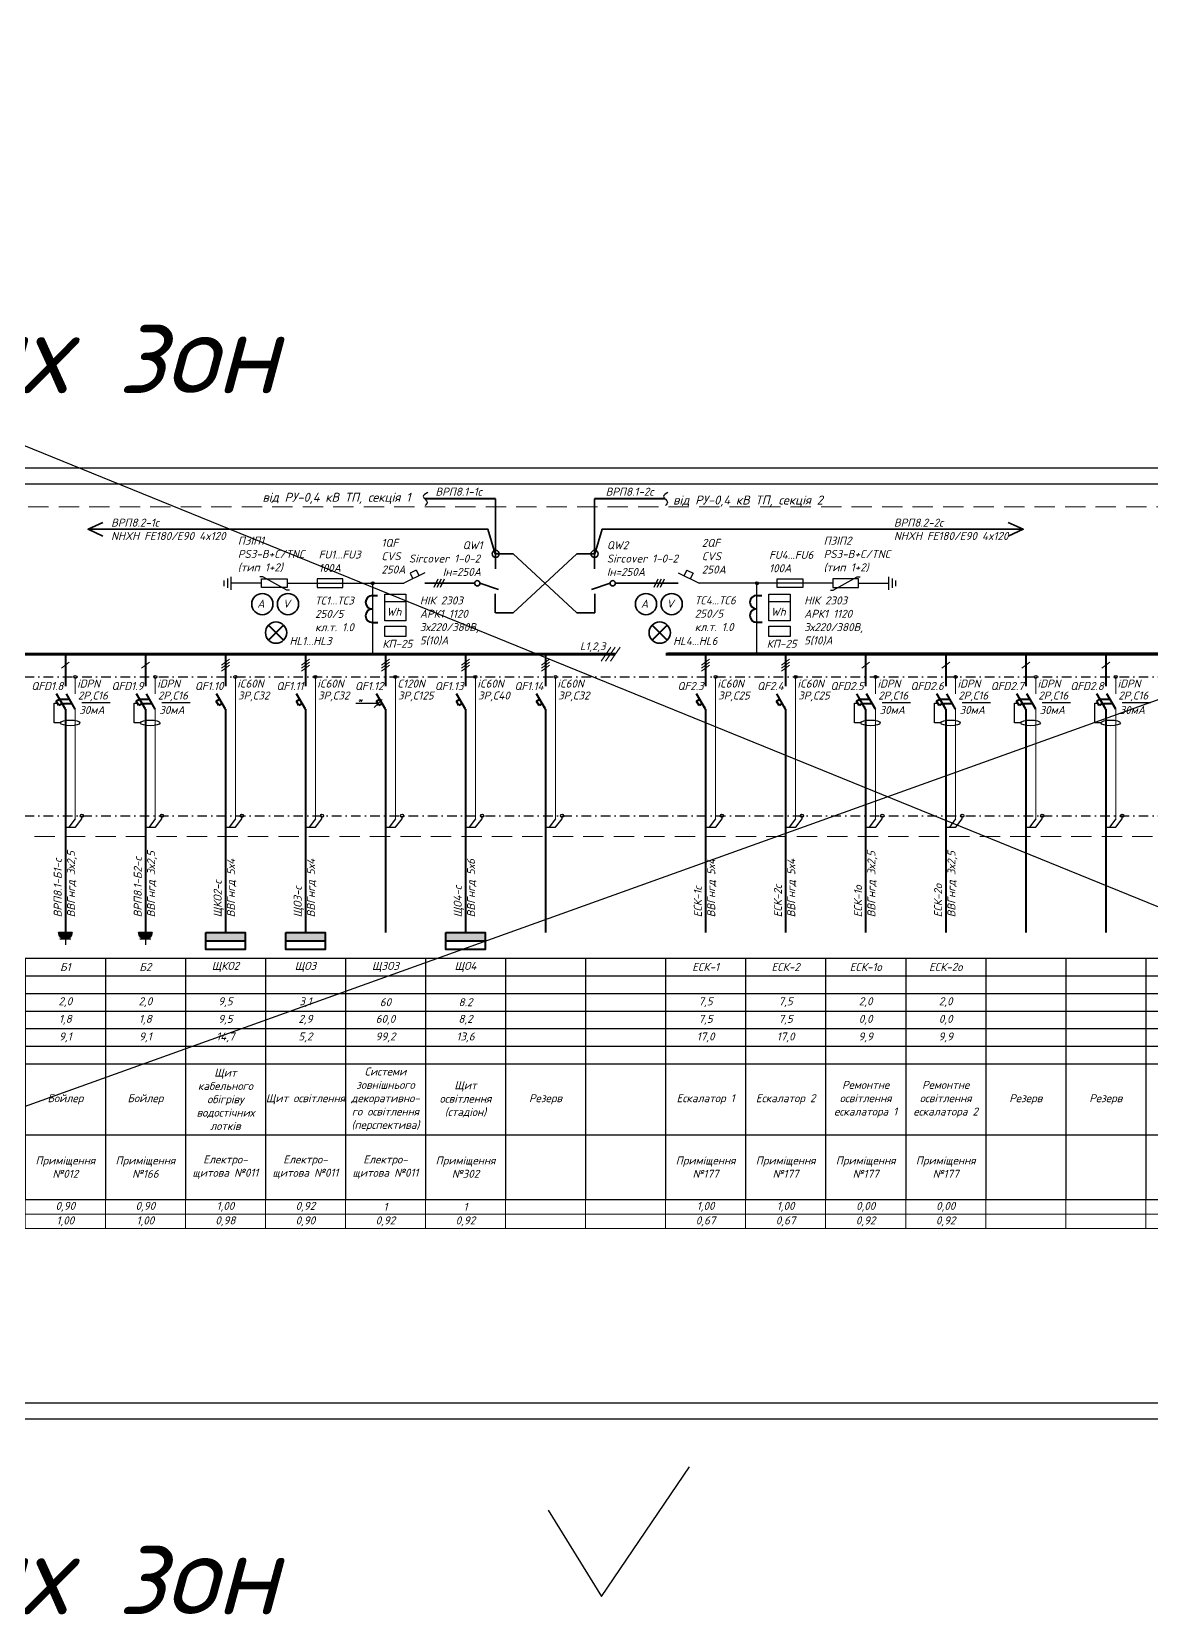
# Model space of a CAD drawing. Header units: millimetres. Extents: x -122434 to 1506205, y -201405 to 386015.
# Drawn here: x 856230 to 891206, y 186643 to 236083 of the extents above; entities that cross this region are included whole.
import ezdxf
from ezdxf.enums import TextEntityAlignment as Align

# ---------------------------------------------------------------- set-up
doc = ezdxf.new("R2010")
doc.units = ezdxf.units.MM
doc.linetypes.add('DASHDOTX2', pattern=[2, 1, -0.5, 0, -0.5])
doc.linetypes.add('DASHED', pattern=[9.525, 6.35, -3.175])
doc.layers.get('Defpoints').update_dxf_attribs({"color": 4})
doc.layers.add('Cхема', color=7, linetype='Continuous')
doc.layers.add('Маркування електро ліній', color=7, linetype='Continuous', lineweight=18)
doc.layers.add('Рамка внешняя', color=4, linetype='Continuous', lineweight=30, plot=False)
doc.styles.add('GOST 2.304', font='isocpeui.ttf')
doc.styles.add('ICO', font='isocpeui.ttf')
doc.styles.get("Standard").update_dxf_attribs({"font": 'arial.ttf'})
doc.styles.add('ГОСТ 2.304', font='isocpeui.ttf')
doc.dimstyles.new('М150', dxfattribs={"dimscale": 1, "dimtxt": 2.5, "dimasz": 2.5, "dimexe": 0, "dimexo": 2.5, "dimgap": 1, "dimtad": 1, "dimlfac": 150, "dimtxsty": 'Standard', "dimblk": 'OBLIQUE', "dimcen": 2.5, "dimadec": 0, "dimazin": 0, "dimtfac": 1, "dimtmove": 0, "dimatfit": 3, "dimldrblk": 'OBLIQUE', "dimfxl": 1, "dimarcsym": 0})

# ---------------------------------------------------------------- blocks, each defined once
blk = doc.blocks.new('*T167')
at = {"color": 0, "lineweight": -2, "transparency": 16777216}
for p, q in [((0, 0), (4000, 0)), ((0, 0), (0, -7540)), ((4000, 0), (4000, -2750)), ((6500, 0), (6500, -7540)), ((9000, 0), (9000, -7540)), ((11500, 0), (11500, -7540)), ((14000, 0), (14000, -7540)), ((16500, 0), (16500, -7540)), ((19000, 0), (19000, -7540)), ((24000, 0), (24000, -550)), ((26500, 0), (26500, -7540)), ((61500, 0), (61500, -2200)), ((64000, 0), (64000, -7540)), ((66500, 0), (66500, -7540)), ((69000, 0), (69000, -7540)), ((71500, 0), (71500, -7540)), ((74000, 0), (74000, -7540)), ((76500, 0), (76500, -3300)), ((79000, 0), (79000, -7540)), ((0, -550), (21500, -550)), ((21500, -550), (21500, -7540)), ((24000, -550), (81500, -550)), ((29000, -550), (29000, -7540)), ((36500, -550), (36500, -1650)), ((39000, -550), (39000, -1100)), ((41500, -550), (41500, -7540)), ((44000, -550), (44000, -7540)), ((46500, -550), (46500, -1650)), ((51500, -550), (51500, -1650)), ((54000, -550), (54000, -1650)), ((56500, -550), (56500, -1650)), ((59000, -550), (59000, -1650)), ((81500, -550), (81500, -7540)), ((0, -1100), (11500, -1100)), ((14000, -1100), (16500, -1100)), ((19000, -1100), (21500, -1100)), ((24000, -1100), (44000, -1100)), ((24000, -1100), (24000, -2200)), ((46500, -1100), (51500, -1100)), ((49000, -1100), (49000, -1650)), ((54000, -1100), (56500, -1100)), ((59000, -1100), (69000, -1100)), ((79000, -1100), (81500, -1100)), ((0, -1650), (81500, -1650)), ((0, -2200), (29000, -2200)), ((34000, -2200), (39000, -2200)), ((36500, -2200), (36500, -3300)), ((39000, -2200), (39000, -3300)), ((66500, -2200), (81500, -2200)), ((0, -2750), (4000, -2750)), ((34000, -2750), (39000, -2750)), ((61500, -2750), (61500, -7540)), ((79000, -2750), (81500, -2750)), ((0, -3300), (21500, -3300)), ((4000, -3300), (4000, -7540)), ((24000, -3300), (44000, -3300)), ((54000, -3300), (56500, -3300)), ((59000, -3300), (81500, -3300)), ((0, -5515), (21500, -5515)), ((24000, -5515), (44000, -5515)), ((31500, -5515), (31500, -7540)), ((34000, -5515), (34000, -7540)), ((36500, -5515), (36500, -7540)), ((39000, -5515), (39000, -7540)), ((46500, -5515), (46500, -7540)), ((49000, -5515), (49000, -7540)), ((51500, -5515), (51500, -7540)), ((54000, -5515), (81500, -5515)), ((54000, -5515), (54000, -7540)), ((56500, -5515), (56500, -7540)), ((59000, -5515), (59000, -7540)), ((76500, -5515), (76500, -7540)), ((0, -7540), (21500, -7540)), ((24000, -7540), (81500, -7540))]:
    blk.add_line(p, q, dxfattribs=at)
at = {"color": 0, "linetype": 'ByBlock', "lineweight": -2, "transparency": 16777216}
for p, q in [((4000, 0), (81500, 0)), ((21500, 0), (21500, -550)), ((29000, 0), (29000, -550)), ((31500, 0), (31500, -5515)), ((34000, 0), (34000, -5515)), ((36500, 0), (36500, -550)), ((39000, 0), (39000, -550)), ((41500, 0), (41500, -550)), ((44000, 0), (44000, -550)), ((46500, 0), (46500, -550)), ((49000, 0), (49000, -1100)), ((51500, 0), (51500, -550)), ((54000, 0), (54000, -550)), ((56500, 0), (56500, -550)), ((59000, 0), (59000, -550)), ((81500, 0), (81500, -550)), ((21500, -550), (24000, -550)), ((24000, -550), (24000, -1100)), ((11500, -1100), (14000, -1100)), ((16500, -1100), (19000, -1100)), ((21500, -1100), (24000, -1100)), ((39000, -1100), (39000, -2200)), ((44000, -1100), (46500, -1100)), ((51500, -1100), (54000, -1100)), ((56500, -1100), (59000, -1100)), ((69000, -1100), (79000, -1100)), ((36500, -1650), (36500, -2200)), ((46500, -1650), (46500, -5515)), ((49000, -1650), (49000, -5515)), ((51500, -1650), (51500, -5515)), ((54000, -1650), (54000, -5515)), ((56500, -1650), (56500, -5515)), ((59000, -1650), (59000, -5515)), ((24000, -2200), (24000, -7540)), ((29000, -2200), (34000, -2200)), ((39000, -2200), (66500, -2200)), ((61500, -2200), (61500, -2750)), ((4000, -2750), (34000, -2750)), ((4000, -2750), (4000, -3300)), ((39000, -2750), (79000, -2750)), ((21500, -3300), (24000, -3300)), ((36500, -3300), (36500, -5515)), ((39000, -3300), (39000, -5515)), ((44000, -3300), (54000, -3300)), ((56500, -3300), (59000, -3300)), ((76500, -3300), (76500, -5515)), ((21500, -5515), (24000, -5515)), ((44000, -5515), (54000, -5515)), ((21500, -7540), (24000, -7540)), ((21500, -7540), (21500, -8447))]:
    blk.add_line(p, q, dxfattribs=at)
at = {"layer": 'Defpoints', "color": 8, "linetype": 'ByBlock', "lineweight": 0, "transparency": 16777216}
for p, q in [((0, -7540), (0, -8447)), ((4000, -7540), (4000, -8447)), ((6500, -7540), (6500, -8447)), ((9000, -7540), (9000, -8447)), ((11500, -7540), (11500, -8447)), ((14000, -7540), (14000, -8447)), ((16500, -7540), (16500, -8447)), ((19000, -7540), (19000, -8447)), ((24000, -7540), (24000, -8447)), ((26500, -7540), (26500, -8447)), ((29000, -7540), (29000, -8447)), ((31500, -7540), (31500, -8447)), ((34000, -7540), (34000, -8447)), ((36500, -7540), (36500, -8447)), ((39000, -7540), (39000, -8447)), ((41500, -7540), (41500, -8447)), ((44000, -7540), (44000, -8447)), ((46500, -7540), (46500, -8447)), ((49000, -7540), (49000, -8447)), ((51500, -7540), (51500, -8447)), ((54000, -7540), (54000, -8447)), ((56500, -7540), (56500, -8447)), ((59000, -7540), (59000, -8447)), ((61500, -7540), (61500, -8447)), ((64000, -7540), (64000, -8447)), ((66500, -7540), (66500, -8447)), ((69000, -7540), (69000, -8447)), ((71500, -7540), (71500, -8447)), ((74000, -7540), (74000, -8447)), ((76500, -7540), (76500, -8447)), ((79000, -7540), (79000, -8447)), ((81500, -7540), (81500, -8447)), ((0, -7994), (81500, -7994)), ((0, -8447), (81500, -8447))]:
    blk.add_line(p, q, dxfattribs=at)
at = {"color": 0, "transparency": 16777216, "char_height": 250, "attachment_point": 5}
for s, insert, width, style in [('Номер по плану', (2000, -275), 3880, 'ГОСТ 2.304'), ('EK-1', (5250, -275), 2380, 'ГОСТ 2.304'), ('EK-2', (7750, -275), 2380, 'ГОСТ 2.304'), ('EK-3', (10250, -275), 2380, 'ГОСТ 2.304'), ('EK-4', (12750, -275), 2380, 'ГОСТ 2.304'), ('EK-5', (15250, -275), 2380, 'ГОСТ 2.304'), ('EK-6', (17750, -275), 2380, 'ГОСТ 2.304'), ('EK-7', (20250, -275), 2380, 'ГОСТ 2.304'), ('EK-8', (22750, -275), 2380, 'ГОСТ 2.304'), ('Б1', (25250, -275), 2380, 'ГОСТ 2.304'), ('Б2', (27750, -275), 2380, 'ГОСТ 2.304'), ('ЩКО2', (30250, -275), 2380, 'ГОСТ 2.304'), ('ЩО3', (32750, -275), 2380, 'ГОСТ 2.304'), ('ЩЗО3', (35250, -275), 2380, 'ГОСТ 2.304'), ('ЩО4', (37750, -275), 2380, 'ГОСТ 2.304'), ('ЕСК-1', (45250, -275), 2380, 'ГОСТ 2.304'), ('ЕСК-2', (47750, -275), 2380, 'ГОСТ 2.304'), ('ЕСК-1о', (50250, -275), 2380, 'ГОСТ 2.304'), ('ЕСК-2о', (52750, -275), 2380, 'ГОСТ 2.304'), ('Т179.1', (62750, -275), 2380, 'ГОСТ 2.304'), ('Т179.2', (65250, -275), 2380, 'ГОСТ 2.304'), ('Т009 ', (67750, -275), 2380, 'ГОСТ 2.304'), ('В16', (72750, -275), 2380, 'ГОСТ 2.304'), ('В13', (75250, -275), 2380, 'ГОСТ 2.304'), ('Тип', (2000, -825), 3880, 'ГОСТ 2.304'), ('Рвст., кВт', (2000, -1375), 3880, 'ГОСТ 2.304'), ('2,5', (5250, -1375), 2380, 'ГОСТ 2.304'), ('4,0', (7750, -1375), 2380, 'ГОСТ 2.304'), ('4,0', (10250, -1375), 2380, 'ГОСТ 2.304'), ('2,5', (12750, -1375), 2380, 'ГОСТ 2.304'), ('1,5', (15250, -1375), 2380, 'ГОСТ 2.304'), ('2,0', (17750, -1375), 2380, 'ГОСТ 2.304'), ('1,5', (20250, -1375), 2380, 'ГОСТ 2.304'), ('3,0', (22750, -1375), 2380, 'ГОСТ 2.304'), ('2,0', (25250, -1375), 2380, 'ГОСТ 2.304'), ('2,0', (27750, -1375), 2380, 'ГОСТ 2.304'), ('9,5', (30250, -1375), 2380, 'ГОСТ 2.304'), ('3,1', (32750, -1375), 2380, 'ГОСТ 2.304'), ('60', (35250, -1375), 2380, 'GOST 2.304'), ('8.2', (37750, -1375), 2380, 'ГОСТ 2.304'), ('7,5', (45250, -1375), 2380, 'ГОСТ 2.304'), ('7,5', (47750, -1375), 2380, 'ГОСТ 2.304'), ('2,0', (50250, -1375), 2380, 'ГОСТ 2.304'), ('2,0', (52750, -1375), 2380, 'ГОСТ 2.304'), ('12', (62750, -1375), 2380, 'ГОСТ 2.304'), ('15,5', (65250, -1375), 2380, 'ГОСТ 2.304'), ('15,5', (67750, -1375), 2380, 'ГОСТ 2.304'), ('0,02', (72750, -1375), 2380, 'ГОСТ 2.304'), ('0,12', (75250, -1375), 2380, 'ГОСТ 2.304'), ('Рр., кВт', (2000, -1925), 3880, 'ГОСТ 2.304'), ('2,3', (5250, -1925), 2380, 'ГОСТ 2.304'), ('3,6', (7750, -1925), 2380, 'ГОСТ 2.304'), ('3,6', (10250, -1925), 2380, 'ГОСТ 2.304'), ('2,3', (12750, -1925), 2380, 'ГОСТ 2.304'), ('1,4', (15250, -1925), 2380, 'ГОСТ 2.304'), ('1,8', (17750, -1925), 2380, 'ГОСТ 2.304'), ('1,4', (20250, -1925), 2380, 'ГОСТ 2.304'), ('2,4', (22750, -1925), 2380, 'GOST 2.304'), ('1,8', (25250, -1925), 2380, 'ГОСТ 2.304'), ('1,8', (27750, -1925), 2380, 'ГОСТ 2.304'), ('9,5', (30250, -1925), 2380, 'ГОСТ 2.304'), ('2,9', (32750, -1925), 2380, 'ГОСТ 2.304'), ('60,0', (35250, -1925), 2380, 'ГОСТ 2.304'), ('8,2', (37750, -1925), 2380, 'ГОСТ 2.304'), ('7,5', (45250, -1925), 2380, 'ГОСТ 2.304'), ('7,5', (47750, -1925), 2380, 'ГОСТ 2.304'), ('0,0', (50250, -1925), 2380, 'ГОСТ 2.304'), ('0,0', (52750, -1925), 2380, 'ГОСТ 2.304'), ('12,0', (62750, -1925), 2380, 'ГОСТ 2.304'), ('15,5', (65250, -1925), 2380, 'ГОСТ 2.304'), ('15,5', (67750, -1925), 2380, 'ГОСТ 2.304'), ('0,01', (72750, -1925), 2380, 'ГОСТ 2.304'), ('0,1', (75250, -1925), 2380, 'ГОСТ 2.304'), ('Іном.', (2000, -2475), 3880, 'ГОСТ 2.304'), ('11,4', (5250, -2475), 2380, 'ГОСТ 2.304'), ('18,2', (7750, -2475), 2380, 'ГОСТ 2.304'), ('18,2', (10250, -2475), 2380, 'ГОСТ 2.304'), ('11,4', (12750, -2475), 2380, 'ГОСТ 2.304'), ('6,8', (15250, -2475), 2380, 'ГОСТ 2.304'), ('9,1', (17750, -2475), 2380, 'ГОСТ 2.304'), ('6,8', (20250, -2475), 2380, 'ГОСТ 2.304'), ('13,6', (22750, -2475), 2380, 'ГОСТ 2.304'), ('9,1', (25250, -2475), 2380, 'ГОСТ 2.304'), ('9,1', (27750, -2475), 2380, 'ГОСТ 2.304'), ('14,7', (30250, -2475), 2380, 'ГОСТ 2.304'), ('5,2', (32750, -2475), 2380, 'ГОСТ 2.304'), ('99,2', (35250, -2475), 2380, 'ГОСТ 2.304'), ('13,6', (37750, -2475), 2380, 'ГОСТ 2.304'), ('17,0', (45250, -2475), 2380, 'ГОСТ 2.304'), ('17,0', (47750, -2475), 2380, 'ГОСТ 2.304'), ('9,9', (50250, -2475), 2380, 'ГОСТ 2.304'), ('9,9', (52750, -2475), 2380, 'ГОСТ 2.304'), ('19,0', (62750, -2475), 2380, 'ГОСТ 2.304'), ('24,6', (65250, -2475), 2380, 'ГОСТ 2.304'), ('24,6', (67750, -2475), 2380, 'ГОСТ 2.304'), ('0,1', (72750, -2475), 2380, 'ГОСТ 2.304'), ('0,7', (75250, -2475), 2380, 'ГОСТ 2.304'), ('Іп', (2000, -3025), 3880, 'ГОСТ 2.304'), ('Щит кабельного обігріву водостічних лотків', (30250, -4408), 2380, 'ГОСТ 2.304'), ('Системи зовнішнього декоративно- го освітлення (перспектива)', (35250, -4408), 2380, 'ГОСТ 2.304'), ('Конвектори К012, К013, К014', (12750, -4408), 2380, 'ГОСТ 2.304'), ('Щит освітлення (стадіон)', (37750, -4408), 2380, 'ГОСТ 2.304'), ('Ремонтне освітлення ескалатора 1', (50250, -4408), 2380, 'ГОСТ 2.304'), ('Ремонтне освітлення ескалатора 2', (52750, -4408), 2380, 'ГОСТ 2.304'), ('Вимкнення вентиляції при пожежі', (60250, -4408), 2380, 'ГОСТ 2.304'), ('{\\T0.95;\\C7;Найменування обладнання за планом}', (2000, -4408), 3880, 'ГОСТ 2.304'), ('Конвектори К165, К187', (5250, -4408), 2380, 'ГОСТ 2.304'), ('Конвектори К206.1, К206.2', (7750, -4408), 2380, 'ГОСТ 2.304'), ('Конвектори К206.3, К206.4', (10250, -4408), 2380, 'ГОСТ 2.304'), ('Конвектор К011', (15250, -4408), 2380, 'ГОСТ 2.304'), ('Конвектор К204', (17750, -4408), 2380, 'ГОСТ 2.304'), ('Конвектор К205', (20250, -4408), 2380, 'ГОСТ 2.304'), ('{\\C256;Конвектори К204.1 К204.2}', (22750, -4408), 2380, 'ГОСТ 2.304'), ('Бойлер', (25250, -4408), 2380, 'ГОСТ 2.304'), ('Бойлер', (27750, -4408), 2380, 'ГОСТ 2.304'), ('Щит освітлення', (32750, -4408), 2380, 'ГОСТ 2.304'), ('Резерв', (40250, -4408), 2380, 'ГОСТ 2.304'), ('Ескалатор 1', (45250, -4408), 2380, 'ГОСТ 2.304'), ('Ескалатор 2', (47750, -4408), 2380, 'ГОСТ 2.304'), ('Резерв', (55250, -4408), 2380, 'ГОСТ 2.304'), ('Резерв', (57750, -4408), 2380, 'ГОСТ 2.304'), ('Теплова завіса Т179.1', (62750, -4408), 2380, 'ГОСТ 2.304'), ('Теплова завіса Т179.2', (65250, -4408), 2380, 'ГОСТ 2.304'), ('Теплова завіса Т009', (67750, -4408), 2380, 'ГОСТ 2.304'), ('Резерв', (70250, -4408), 2380, 'ГОСТ 2.304'), ('Вентилятор', (72750, -4408), 2380, 'ГОСТ 2.304'), ('Вентилятор', (75250, -4408), 2380, 'ГОСТ 2.304'), ('Резерв', (77750, -4408), 2380, 'ГОСТ 2.304'), ('Резерв', (80250, -4408), 2380, 'ГОСТ 2.304'), ('{\\T0.95;\\C7;Місце встановлення}', (2000, -6528), 3880, 'ГОСТ 2.304'), ('Приміщення №165, №187', (5250, -6528), 2380, 'ГОСТ 2.304'), ('Сходова клітка №206', (7750, -6528), 2380, 'ГОСТ 2.304'), ('Сходова клітка №206', (10250, -6528), 2380, 'ГОСТ 2.304'), ('Приміщення №012, №013, №014', (12750, -6528), 2380, 'ГОСТ 2.304'), ('Приміщення №011', (15250, -6528), 2380, 'ГОСТ 2.304'), ('Сходова клітка №204', (17750, -6528), 2380, 'ГОСТ 2.304'), ('Сходова клітка №205', (20250, -6528), 2380, 'ГОСТ 2.304'), ('Сходова клітка №204, сходова клітка С1', (22750, -6528), 2380, 'ГОСТ 2.304'), ('Приміщення №012', (25250, -6528), 2380, 'ГОСТ 2.304'), ('Приміщення №166', (27750, -6528), 2380, 'ГОСТ 2.304'), ('Електро- щитова №011', (30250, -6528), 2380, 'ГОСТ 2.304'), ('Електро- щитова №011', (32750, -6528), 2380, 'ГОСТ 2.304'), ('Електро- щитова №011', (35250, -6528), 2380, 'ГОСТ 2.304'), ('Приміщення №302', (37750, -6528), 2380, 'ГОСТ 2.304'), ('Приміщення №177', (45250, -6528), 2380, 'ГОСТ 2.304'), ('Приміщення №177', (47750, -6528), 2380, 'ГОСТ 2.304'), ('Приміщення №177', (50250, -6528), 2380, 'ГОСТ 2.304'), ('Приміщення №177', (52750, -6528), 2380, 'ГОСТ 2.304'), ('Приміщення №179', (62750, -6528), 2380, 'ГОСТ 2.304'), ('Приміщення №179', (65250, -6528), 2380, 'ГОСТ 2.304'), ('Приміщення №009', (67750, -6528), 2380, 'ГОСТ 2.304'), ('Електро- щитова №011', (72750, -6528), 2380, 'ГОСТ 2.304'), ('Покрівля', (75250, -6528), 2380, 'ГОСТ 2.304')]:
    blk.add_mtext(s, dxfattribs=dict(at, insert=insert, width=width, style=style))
at = {"color": 7, "true_color": 0xffffff, "transparency": 16777216, "char_height": 250, "attachment_point": 5}
for s, insert, width, style in [('Кп', (2000, -7767), 3880, 'ГОСТ 2.304'), ('0,90', (5250, -7767), 2380, 'ГОСТ 2.304'), ('0,90', (7750, -7767), 2380, 'ГОСТ 2.304'), ('0,90', (10250, -7767), 2380, 'ГОСТ 2.304'), ('0,90', (12750, -7767), 2380, 'ГОСТ 2.304'), ('0,90', (15250, -7767), 2380, 'ГОСТ 2.304'), ('0,90', (17750, -7767), 2380, 'ГОСТ 2.304'), ('0,90', (20250, -7767), 2380, 'ГОСТ 2.304'), ('0,80', (22750, -7767), 2380, 'ГОСТ 2.304'), ('0,90', (25250, -7767), 2380, 'ГОСТ 2.304'), ('0,90', (27750, -7767), 2380, 'ГОСТ 2.304'), ('1,00', (30250, -7767), 2380, 'ГОСТ 2.304'), ('0,92', (32750, -7767), 2380, 'ГОСТ 2.304'), ('1', (35250, -7767), 2380, 'GOST 2.304'), ('1', (37750, -7767), 2380, 'GOST 2.304'), ('1,00', (45250, -7767), 2380, 'ГОСТ 2.304'), ('1,00', (47750, -7767), 2380, 'ГОСТ 2.304'), ('0,00', (50250, -7767), 2380, 'ГОСТ 2.304'), ('0,00', (52750, -7767), 2380, 'ГОСТ 2.304'), ('1,00', (62750, -7767), 2380, 'ГОСТ 2.304'), ('1,00', (65250, -7767), 2380, 'ГОСТ 2.304'), ('1,00', (67750, -7767), 2380, 'ГОСТ 2.304'), ('0,70', (72750, -7767), 2380, 'ГОСТ 2.304'), ('0,70', (75250, -7767), 2380, 'ГОСТ 2.304'), ('0,00', (80250, -7767), 2380, 'ГОСТ 2.304'), ('cos ф', (2000, -8220), 3880, 'ГОСТ 2.304'), ('1,00', (5250, -8220), 2380, 'ГОСТ 2.304'), ('1,00', (7750, -8220), 2380, 'ГОСТ 2.304'), ('1,00', (10250, -8220), 2380, 'ГОСТ 2.304'), ('1,00', (12750, -8220), 2380, 'ГОСТ 2.304'), ('1,00', (15250, -8220), 2380, 'ГОСТ 2.304'), ('1,00', (17750, -8220), 2380, 'ГОСТ 2.304'), ('1,00', (20250, -8220), 2380, 'ГОСТ 2.304'), ('1,00', (22750, -8220), 2380, 'ГОСТ 2.304'), ('1,00', (25250, -8220), 2380, 'ГОСТ 2.304'), ('1,00', (27750, -8220), 2380, 'ГОСТ 2.304'), ('0,98', (30250, -8220), 2380, 'ГОСТ 2.304'), ('0,90', (32750, -8220), 2380, 'ГОСТ 2.304'), ('0,92', (35250, -8220), 2380, 'GOST 2.304'), ('0,92', (37750, -8220), 2380, 'GOST 2.304'), ('0,67', (45250, -8220), 2380, 'ГОСТ 2.304'), ('0,67', (47750, -8220), 2380, 'ГОСТ 2.304'), ('0,92', (50250, -8220), 2380, 'ГОСТ 2.304'), ('0,92', (52750, -8220), 2380, 'ГОСТ 2.304'), ('0,96', (62750, -8220), 2380, 'ГОСТ 2.304'), ('0,96', (65250, -8220), 2380, 'ГОСТ 2.304'), ('0,96', (67750, -8220), 2380, 'ГОСТ 2.304'), ('0,65', (72750, -8220), 2380, 'ГОСТ 2.304'), ('0,75', (75250, -8220), 2380, 'ГОСТ 2.304'), ('0,00', (80250, -8220), 2380, 'ГОСТ 2.304')]:
    blk.add_mtext(s, dxfattribs=dict(at, insert=insert, width=width, style=style))
blk = doc.blocks.new('*U160')
at = {"color": 0, "lineweight": 40}
for p, q in [((0, 0), (0, -1005)), ((-284, -1468), (-180, -1408)), ((-204, -1607), (-284, -1468)), ((0, -1720), (-280, -1240)), ((-100, -1547), (-204, -1607))]:
    blk.add_line(p, q, dxfattribs=at)
at = {"color": 0, "lineweight": 13}
for p, q in [((-124, -348), (124, -163)), ((-124, -441), (124, -256)), ((-124, -533), (124, -348))]:
    blk.add_line(p, q, dxfattribs=at)
at = {"color": 0, "lineweight": 9}
for p, q in [((311, -711), (311, -1240)), ((311, -1240), (311, -1720)), ((311, -2461), (311, -1720)), ((311, -2941), (311, -2461)), ((311, -5151), (311, -2941))]:
    blk.add_line(p, q, dxfattribs=at)
at = {"lineweight": 40}
for p, q in [((0, -1720), (0, -2226)), ((0, -2226), (0, -2941)), ((0, -2941), (0, -4529))]:
    blk.add_line(p, q, dxfattribs=at)
at = {"color": 0}
blk.add_circle((311, -711), 46.3, dxfattribs=at)
at = {"color": 0, "lineweight": 40}
blk.add_point((-37, -1659), dxfattribs=at)
at = {"style": 'ГОСТ 2.304'}
blk.add_attdef('QF', text='', height=250, dxfattribs=at).set_placement((-61, -997), align=Align.MIDDLE_RIGHT)
at = {"lineweight": 50, "style": 'ГОСТ 2.304'}
for tag, p in [('ТYPE', (369, -1046)), ('CURRENT', (391, -1419))]:
    blk.add_attdef(tag, p, '', height=250, dxfattribs=at)
blk = doc.blocks.new('*U159')
at = {"color": 0, "lineweight": 40}
for p, q in [((0, 0), (0, -1005)), ((-284, -1468), (-180, -1408)), ((-204, -1607), (-284, -1468)), ((0, -1720), (-280, -1240)), ((-181, -1409), (130, -1409)), ((311, -1720), (31, -1240)), ((-100, -1547), (-204, -1607)), ((-100, -1547), (210, -1547))]:
    blk.add_line(p, q, dxfattribs=at)
at = {"color": 0, "lineweight": 13}
blk.add_line((-124, -441), (124, -256), dxfattribs=at)
at = {"color": 0, "lineweight": 9}
for p, q in [((311, -711), (311, -1240)), ((311, -2461), (311, -1720)), ((311, -2941), (311, -2461)), ((311, -5151), (311, -2941))]:
    blk.add_line(p, q, dxfattribs=at)
at = {"lineweight": 40}
for p, q in [((0, -1720), (0, -2226)), ((0, -2226), (0, -2941)), ((0, -2941), (0, -4529))]:
    blk.add_line(p, q, dxfattribs=at)
blk.add_line((516, -1512), (1402, -1512))
at = {"color": 0}
blk.add_lwpolyline([(-151, -2149), (-346, -2149), (-346, -1537), (-244, -1537)], dxfattribs=at)
blk.add_circle((311, -711), 46.3, dxfattribs=at)
blk.add_ellipse((153, -2149), major_axis=(-304, 0), ratio=0.29336, dxfattribs=at)
at = {"color": 0, "lineweight": 40}
blk.add_point((-37, -1659), dxfattribs=at)
at = {"style": 'ГОСТ 2.304'}
blk.add_attdef('QF', text='', height=250, dxfattribs=at).set_placement((-61, -997), align=Align.MIDDLE_RIGHT)
at = {"lineweight": 50, "style": 'ГОСТ 2.304'}
for tag, p in [('ТYPE', (369, -1046)), ('CURRENT', (391, -1419)), ('D_CURRENT', (432, -1871))]:
    blk.add_attdef(tag, p, '', height=250, dxfattribs=at)
blk = doc.blocks.new('A4x5')
at = {"lineweight": 30, "ltscale": 100}
blk.add_lwpolyline([(-103000, 500), (-500, 500), (-500, 29200), (-103000, 29200)], close=True, dxfattribs=at)
at = {"layer": 'Рамка внешняя', "ltscale": 100}
blk.add_lwpolyline([(-105000, 0), (0, 0), (0, 29700), (-105000, 29700)], close=True, dxfattribs=at)
blk = doc.blocks.new('*U4')
h = blk.add_hatch(color=256)
h.dxf.hatch_style = 1
h.paths.add_polyline_path([(175, 0, 1), (-175, 0)])
at = {"color": 0, "linetype": 'Continuous', "lineweight": 30}
for p, q in [((175, 0), (-175, 0)), ((140, 175), (-140, 175)), ((0, 175), (0, 315)), ((0, 175), (0, 315)), ((0, 175), (0, 315))]:
    blk.add_line(p, q, dxfattribs=at)
blk.add_arc((0, 0), 175, 0, 180, dxfattribs=at)
blk = doc.blocks.new('_Oblique')
at = {"color": 0, "linetype": 'ByBlock', "lineweight": -2}
blk.add_line((-0.5, -0.5), (0.5, 0.5), dxfattribs=at)

msp = doc.modelspace()

# ---------------------------------------------------------------- hatches: boundary and pattern name
at = {"lineweight": 40}
h = msp.add_hatch(color=256, dxfattribs=at)
h.dxf.hatch_style = 1
h.paths.add_polyline_path([(862895, 207940), (861670, 207940), (861670, 207677), (862895, 207677)])
h = msp.add_hatch(color=256, dxfattribs=at)
h.dxf.hatch_style = 1
h.paths.add_polyline_path([(865395, 207940), (864170, 207940), (864170, 207677), (865395, 207677)])
h = msp.add_hatch(color=256, dxfattribs=at)
h.dxf.hatch_style = 1
h.paths.add_polyline_path([(870395, 207940), (869170, 207940), (869170, 207677), (870395, 207677)])

# ---------------------------------------------------------------- linework, layer by layer
at = {"lineweight": 40, "ltscale": 300}
for p, q in [((870717, 221488), (868513, 221488)), ((876017, 221488), (873813, 221488)), ((864099, 217076), (863630, 217545)), ((863630, 217076), (864099, 217545)), ((876084, 217076), (875615, 217545)), ((875615, 217076), (876084, 217545)), ((857282, 212110), (857282, 207940)), ((859782, 212110), (859782, 207940)), ((862282, 212110), (862282, 207940)), ((864782, 212110), (864782, 207940)), ((867282, 212110), (867282, 207940)), ((869782, 212110), (869782, 207940)), ((872282, 212110), (872282, 207940)), ((877282, 212110), (877282, 207940)), ((879782, 212110), (879782, 207940)), ((882282, 212110), (882282, 207940)), ((884782, 212110), (884782, 207940)), ((887282, 212110), (887282, 207940)), ((889782, 212110), (889782, 207940))]:
    msp.add_line(p, q, dxfattribs=at)
at = {"color": 7, "lineweight": 30, "ltscale": 300}
for p, q in [((863449, 219053), (863360, 219053)), ((864199, 218639), (863449, 219053)), ((881270, 218639), (882020, 219053)), ((882020, 219053), (882109, 219053)), ((863410, 218852), (862467, 218852)), ((864288, 218639), (864199, 218639)), ((864210, 218852), (867860, 218852)), ((881259, 218852), (877086, 218852)), ((881180, 218639), (881270, 218639)), ((882059, 218852), (883002, 218852)), ((867257, 218283), (867916, 218283)), ((879262, 218283), (879921, 218283))]:
    msp.add_line(p, q, dxfattribs=at)
at = {"color": 0, "lineweight": 30, "ltscale": 300}
for p, q in [((868514, 219179), (867860, 218852)), ((868244, 219266), (868050, 219169)), ((868050, 219169), (868139, 218991)), ((868244, 219266), (868333, 219088)), ((876426, 219179), (877080, 218852)), ((876696, 219266), (876607, 219088)), ((876696, 219266), (876890, 219169)), ((876890, 219169), (876801, 218991)), ((866882, 216639), (866882, 218852)), ((878887, 216639), (878887, 218852))]:
    msp.add_line(p, q, dxfattribs=at)
at = {"color": 0, "ltscale": 300}
for p, q in [((868922, 218983), (868791, 218721)), ((869020, 218983), (868889, 218721)), ((869118, 218983), (868987, 218721)), ((875794, 218983), (875663, 218721)), ((875892, 218983), (875761, 218721)), ((875990, 218983), (875859, 218721)), ((857273, 211229), (857597, 211229)), ((857593, 211488), (857396, 211229)), ((857597, 211229), (857799, 211489)), ((857799, 211489), (857799, 211589)), ((859773, 211229), (860097, 211229)), ((860093, 211488), (859896, 211229)), ((860097, 211229), (860299, 211489)), ((860299, 211489), (860299, 211589)), ((862273, 211229), (862597, 211229)), ((862593, 211488), (862396, 211229)), ((862597, 211229), (862799, 211489)), ((862799, 211489), (862799, 211589)), ((864773, 211229), (865097, 211229)), ((865093, 211488), (864896, 211229)), ((865097, 211229), (865299, 211489)), ((865299, 211489), (865299, 211589)), ((867273, 211229), (867597, 211229)), ((867593, 211488), (867396, 211229)), ((867597, 211229), (867799, 211489)), ((867799, 211489), (867799, 211589)), ((869773, 211229), (870097, 211229)), ((870093, 211488), (869896, 211229)), ((870097, 211229), (870299, 211489)), ((870299, 211489), (870299, 211589)), ((872273, 211229), (872597, 211229)), ((872593, 211488), (872396, 211229)), ((872597, 211229), (872799, 211489)), ((872799, 211489), (872799, 211589)), ((877273, 211229), (877597, 211229)), ((877273, 211229), (877597, 211229)), ((877593, 211488), (877396, 211229)), ((877593, 211488), (877396, 211229)), ((877597, 211229), (877799, 211489)), ((877597, 211229), (877799, 211489)), ((877799, 211489), (877799, 211589)), ((877799, 211489), (877799, 211589)), ((879773, 211229), (880097, 211229)), ((879773, 211229), (880097, 211229)), ((880093, 211488), (879896, 211229)), ((880093, 211488), (879896, 211229)), ((880097, 211229), (880299, 211489)), ((880097, 211229), (880299, 211489)), ((880299, 211489), (880299, 211589)), ((880299, 211489), (880299, 211589)), ((882273, 211229), (882597, 211229)), ((882593, 211488), (882396, 211229)), ((882597, 211229), (882799, 211489)), ((882799, 211489), (882799, 211589)), ((884773, 211229), (885097, 211229)), ((885093, 211488), (884896, 211229)), ((885097, 211229), (885299, 211489)), ((885299, 211489), (885299, 211589)), ((887273, 211229), (887597, 211229)), ((887593, 211488), (887396, 211229)), ((887597, 211229), (887799, 211489)), ((887799, 211489), (887799, 211589)), ((889773, 211229), (890097, 211229)), ((890093, 211488), (889896, 211229)), ((890097, 211229), (890299, 211489)), ((890299, 211489), (890299, 211589))]:
    msp.add_line(p, q, dxfattribs=at)
at = {"color": 7, "lineweight": 40, "ltscale": 300}
for p, q in [((866872, 218468), (867036, 218468)), ((878877, 218473), (879041, 218473)), ((866872, 217628), (867042, 217628)), ((878877, 217633), (879047, 217633))]:
    msp.add_line(p, q, dxfattribs=at)
at = {"lineweight": 15, "ltscale": 300}
for p, q in [((874326, 216858), (874020, 216421)), ((874460, 216858), (874154, 216421)), ((874617, 216858), (874311, 216421))]:
    msp.add_line(p, q, dxfattribs=at)
at = {"color": 0, "linetype": 'DASHDOTX2', "ltscale": 300}
msp.add_line((836801, 215928), (912032, 215928), dxfattribs=at)
at = {"linetype": 'DASHDOTX2', "ltscale": 300}
msp.add_line((836801, 211589), (912032, 211589), dxfattribs=at)
at = {"lineweight": 40, "ltscale": 200}
for p, q in [((861670, 207677), (862895, 207677)), ((864170, 207677), (865395, 207677)), ((869170, 207677), (870395, 207677))]:
    msp.add_line(p, q, dxfattribs=at)
at = {"color": 1}
for points in [[(824194, 236083), (935815, 190693)], [(943331, 233846), (825793, 191652)]]:
    msp.add_lwpolyline(points, dxfattribs=at)
at = {"linetype": 'DASHED', "lineweight": 18, "ltscale": 100}
msp.add_lwpolyline([(836122, 221238), (916007, 221238), (916007, 210940), (836122, 210940)], close=True, dxfattribs=at)
at = {"color": 7, "lineweight": 30, "ltscale": 100}
for points in [[(862467, 218648), (862467, 219055)], [(883002, 218648), (883002, 219055)], [(862240, 218763), (862240, 218940)], [(862353, 218706), (862353, 218998)], [(883116, 218706), (883116, 218998)], [(883229, 218763), (883229, 218940)]]:
    msp.add_lwpolyline(points, dxfattribs=at)
for points in [[(863410, 218715), (863410, 218989), (864210, 218989), (864210, 218715)], [(865953, 218715), (865953, 218989), (865153, 218989), (865153, 218715)], [(879516, 218715), (879516, 218989), (880315, 218989), (880315, 218715)], [(882059, 218715), (882059, 218989), (881259, 218989), (881259, 218715)], [(867257, 218511), (867916, 218511), (867916, 217678), (867257, 217678)], [(879262, 218511), (879921, 218511), (879921, 217678), (879262, 217678)], [(867257, 217511), (867916, 217511), (867916, 217185), (867257, 217185)], [(879262, 217511), (879921, 217511), (879921, 217185), (879262, 217185)]]:
    msp.add_lwpolyline(points, close=True, dxfattribs=at)
at = {"color": 0, "lineweight": 40, "ltscale": 100, "const_width": 100}
for points in [[(836775, 216639), (874464, 216639)], [(876032, 216639), (897746, 216647)]]:
    msp.add_lwpolyline(points, dxfattribs=at)
at = {"color": 7, "lineweight": 40, "ltscale": 50}
for points in [[(861670, 207940), (862895, 207940), (862895, 207414), (861670, 207414)], [(864170, 207940), (865395, 207940), (865395, 207414), (864170, 207414)], [(869170, 207940), (870395, 207940), (870395, 207414), (869170, 207414)]]:
    msp.add_lwpolyline(points, close=True, dxfattribs=at)
at = {"color": 3}
msp.add_lwpolyline([(872368, 189896), (874030, 187197), (876783, 191246)], dxfattribs=at)
at = {"color": 0, "lineweight": 30}
for centre in [(866882, 218852, 0), (878887, 218852, 0)]:
    msp.add_circle(centre, 46.3, dxfattribs=at)
at = {"color": 0}
for centre in [(857799, 211589), (860299, 211589), (862799, 211589), (865299, 211589), (867799, 211589), (870299, 211589), (872799, 211589), (877790, 211589), (880290, 211589), (882799, 211589), (885299, 211589), (887799, 211589), (890299, 211589)]:
    msp.add_circle(centre, 51.8, dxfattribs=at)
at = {"color": 7, "lineweight": 40}
for centre in [(866872, 218257, 0), (866872, 217838, 0), (878877, 218262, 0), (878877, 217843, 0)]:
    msp.add_arc(centre, 211, 90, 270, dxfattribs=at)
at = {"color": 7}
for points in [[(868603, 221686, 0), (868460, 221564, 0), (868587, 221383, 0), (868523, 221277, 0)], [(876106, 221686, 0), (875963, 221564, 0), (876090, 221383, 0), (876027, 221277, 0)]]:
    msp.add_spline(points, degree=3, dxfattribs=at)
at = {"layer": 'Cхема', "lineweight": 35}
for p, q in [((870717, 221488), (870717, 219304)), ((873813, 221488), (873813, 219304)), ((870713, 219770), (871269, 219770)), ((871269, 219770), (873261, 217933)), ((873261, 219770), (871269, 217933)), ((873813, 219770), (873261, 219770)), ((870065, 218852), (868514, 218852)), ((870815, 218660), (870232, 218852)), ((873715, 218660), (874298, 218852)), ((874465, 218852), (876426, 218852)), ((870704, 218518), (870704, 217933)), ((873826, 218518), (873817, 217933)), ((870717, 217933), (871269, 217933)), ((873817, 217933), (873261, 217933))]:
    msp.add_line(p, q, dxfattribs=at)
for points in [[(858457, 220328), (857991, 220537), (858457, 220745)], [(870713, 219770), (870482, 220537), (857991, 220537)], [(873817, 219770), (874048, 220537), (887203, 220537)], [(886736, 220328), (887203, 220537), (886736, 220745)]]:
    msp.add_lwpolyline(points, dxfattribs=at)
for centre, radius in [((870726, 219770, 0), 111), ((870726, 219770, 0), 111), ((873813, 219770, 0), 111), ((873813, 219770, 0), 111), ((863435, 218200, 0), 332), ((864237, 218200, 0), 332), ((870149, 218852, 0), 83.3), ((874381, 218852, 0), 83.3), ((875420, 218200, 0), 332), ((876222, 218200, 0), 332), ((863865, 217310, 0), 332), ((875849, 217310, 0), 332)]:
    msp.add_circle(centre, radius, dxfattribs=at)

# ---------------------------------------------------------------- block references
at = {"color": 30, "lineweight": 50, "true_color": 0xf26722}
msp.add_blockref('A4x5', (934032, 192747), dxfattribs=at)
at = {"lineweight": 50}
for name, p, values in [('*U159', (857282, 216639), {'QF': 'QFD1.8', 'ТYPE': 'iDPN', 'CURRENT': '2P,С16', 'D_CURRENT': '30мА'}), ('*U159', (859782, 216639), {'QF': 'QFD1.9', 'ТYPE': 'iDPN', 'CURRENT': '2P,С16', 'D_CURRENT': '30мА'}), ('*U160', (862282, 216639), {'QF': 'QF1.10', 'ТYPE': 'iC60N', 'CURRENT': '3P,С32'}), ('*U160', (864782, 216639), {'QF': 'QF1.11', 'ТYPE': 'iC60N', 'CURRENT': '3P,С32'}), ('*U160', (867282, 216639), {'QF': 'QF1.12', 'ТYPE': 'C120N', 'CURRENT': '3P,С125'}), ('*U160', (869782, 216639), {'QF': 'QF1.13', 'ТYPE': 'iC60N', 'CURRENT': '3P,С40'}), ('*U160', (872282, 216639), {'QF': 'QF1.14', 'ТYPE': 'iC60N', 'CURRENT': '3P,С32'}), ('*U160', (877282, 216639), {'QF': 'QF2.3', 'ТYPE': 'iC60N', 'CURRENT': '3P,С25'}), ('*U160', (879782, 216639), {'QF': 'QF2.4', 'ТYPE': 'iC60N', 'CURRENT': '3P,С25'}), ('*U159', (882282, 216639), {'QF': 'QFD2.5', 'ТYPE': 'iDPN', 'CURRENT': '2P,С16', 'D_CURRENT': '30мА'}), ('*U159', (884782, 216639), {'QF': 'QFD2.6', 'ТYPE': 'iDPN', 'CURRENT': '2P,С16', 'D_CURRENT': '30мА'}), ('*U159', (887282, 216639), {'QF': 'QFD2.7', 'ТYPE': 'iDPN', 'CURRENT': '2P,С16', 'D_CURRENT': '30мА'}), ('*U159', (889782, 216639), {'QF': 'QFD2.8', 'ТYPE': 'iDPN', 'CURRENT': '2P,С16', 'D_CURRENT': '30мА'})]:
    msp.add_blockref(name, p, dxfattribs=at).add_auto_attribs(values)
at = {"xscale": -1.2, "yscale": 1.2, "zscale": 1.2, "rotation": 180}
for p in [(857282, 207940), (859782, 207940)]:
    msp.add_blockref('*U4', p, dxfattribs=at)
msp.add_blockref('*T167', (832032, 207140))

# ---------------------------------------------------------------- texts
at = {"color": 3, "lineweight": 40, "style": 'GOST 2.304'}
for p in [(829596, 224788), (829596, 186643)]:
    msp.add_text('ВРП8.1 загальних зон', height=2500, dxfattribs=at).set_placement(p)
at = {"color": 0, "lineweight": 40}
for s, height, style, p in [('від РУ-0,4 кВ ТП, секція 1', 281.25, 'ГОСТ 2.304', (863440, 221398, 0)), ('ВРП8.1-1с', 250, 'GOST 2.304', (868843, 221587, 0)), ('ВРП8.1-2с', 250, 'GOST 2.304', (874159, 221587, 0)), ('від РУ-0,4 кВ ТП, секція 2', 281.25, 'ГОСТ 2.304', (876266, 221311, 0)), ('*', 250, 'GOST 2.304', (866401, 215089))]:
    msp.add_text(s, height=height, dxfattribs=dict(at, style=style)).set_placement(p)
at = {"color": 7, "lineweight": 40, "style": 'ГОСТ 2.304'}
for s, p in [('А', (863277, 218090, 0)), ('V', (864078, 218090, 0)), ('Wh', (867315, 217836, 0)), ('А', (875262, 218090, 0)), ('V', (876063, 218090, 0)), ('Wh', (879320, 217836, 0)), ('HL1...HL3', (864285, 216925, 0)), ('HL4...HL6', (876269, 216925, 0))]:
    msp.add_text(s, height=250, dxfattribs=at).set_placement(p)
at = {"color": 0, "lineweight": 9, "style": 'ICO'}
msp.add_text('L1,2,3', height=243.1, dxfattribs=at).set_placement((873356, 216762))
at = {"linetype": 'Continuous', "char_height": 250, "width": 5211.93, "attachment_point": 4, "style": 'ГОСТ 2.304'}
for s, insert in [('ВРП8.2-1с\\PNHXH FE180/E90 4x120', (858712, 220537, 0)), ('ВРП8.2-2с\\PNHXH FE180/E90 4x120', (883165, 220537, 0))]:
    msp.add_mtext(s, dxfattribs=dict(at, insert=insert))
at = {"color": 7, "linetype": 'Continuous', "char_height": 250, "attachment_point": 4, "style": 'ГОСТ 2.304'}
for s, insert, width in [('{\\C256;ПЗІП1\\PPS3-B+C/TNC\\P(тип 1+2)}', (862671, 219754, 0), 4000), ('{\\C256;1QF\\PCVS\\P250А}', (867155, 219697, 0), 4000), ('\\pi1820.9;{\\C256;QW1\\P\\pi141.2;Sircover 1-0-2\\P\\pi1199.2;Iн=250А}', (867872, 219623, 0), 2434.76), ('{\\C256;QW2\\PSircover 1-0-2\\PIн=250А}', (874197, 219623, 0), 2297.41), ('{\\C256;2QF\\PCVS\\P250А}', (877164, 219697, 0), 4000), ('{\\C256;ПЗІП2\\PPS3-B+C/TNC\\P(тип 1+2)}', (880970, 219754, 0), 4000), ('{\\C256;FU1...FU3\\P100А }', (865195, 219540, 0), 1387.26), ('{\\C256;FU4...FU6\\P100А }', (879265, 219529, 0), 1387.26)]:
    msp.add_mtext(s, dxfattribs=dict(at, insert=insert, width=width))
at = {"ltscale": 100, "char_height": 250, "attachment_point": 1}
for s, width, insert, style in [('ТС1...ТС3\\P250/5 \\Pкл.т. 1.0', 1652.14, (865082, 218437, 0), 'ГОСТ 2.304'), ('НІК 2303 АРК1 1120\\P3х220/380В, 5(10)А', 1842.83, (868355, 218440), 'GOST 2.304'), ('ТС4...ТС6\\P250/5 \\Pкл.т. 1.0', 1652.14, (876944, 218444, 0), 'ГОСТ 2.304'), ('НІК 2303 АРК1 1120\\P3х220/380В, 5(10)А', 1842.83, (880360, 218440), 'GOST 2.304'), ('КП-25', 1652.14, (867185, 217086, 0), 'ГОСТ 2.304'), ('КП-25', 1652.14, (879190, 217086, 0), 'ГОСТ 2.304')]:
    msp.add_mtext_dynamic_manual_height_columns(s, width=width, gutter_width=1250, heights=[0], dxfattribs=dict(at, insert=insert, style=style))
at = {"color": 7, "linetype": 'Continuous', "char_height": 250, "width": 4000, "attachment_point": 4, "rotation": 90, "style": 'ГОСТ 2.304'}
for s, insert in [('{\\C256;ВРП8.1-Б1-c\\P\\pt3000;ВВГнгд 3х2,5}', (857282, 208415)), ('{\\C256;ВРП8.1-Б2-c\\P\\pt3000;ВВГнгд 3х2,5}', (859782, 208415)), ('{\\C256;ЩКО2-с\\P\\pt3000;ВВГнгд 5х4}', (862268, 208415)), ('{\\C256;ЩО3-с\\P\\pt3000;ВВГнгд 5х4}', (864768, 208415)), ('{\\C256;ЩО4-с\\P\\pt3000;ВВГнгд 5х6}', (869768, 208415)), ('ЕСК-1с\\PВВГнгд 5х4', (877268, 208415)), ('ЕСК-2с\\PВВГнгд 5х4', (879768, 208415)), ('ЕСК-1о\\PВВГнгд 3х2,5', (882282, 208415)), ('ЕСК-2о\\PВВГнгд 3х2,5', (884782, 208415))]:
    msp.add_mtext(s, dxfattribs=dict(at, insert=insert))

# ---------------------------------------------------------------- leaders
at = {"layer": 'Маркування електро ліній'}
msp.add_leader([(867054, 215098), (866358, 215098)], dimstyle='М150', override={"dimasz": 250, "dimtad": 0}, dxfattribs=at)

doc.saveas('drawing.dxf')
